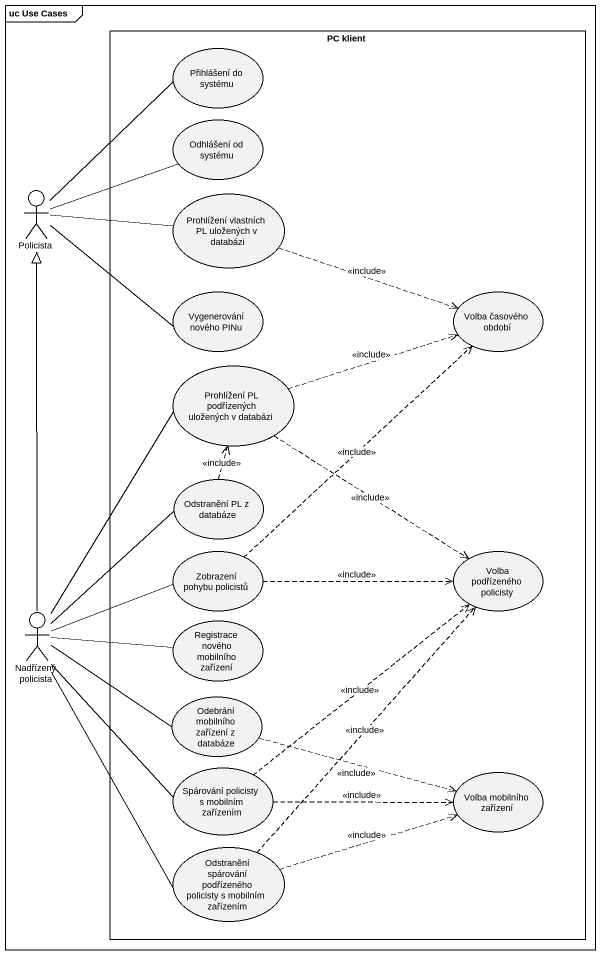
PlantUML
@startuml
mainframe uc Use Cases
rectangle "PC klient" as PC_klient {
  usecase "Přihlášení do systému" as Přihlášení_do_systému
  usecase "Odhlášení od systému" as Odhlášení_od_systému
  usecase "Prohlížení vlastních PL uložených v databázi" as Prohlížení_vlastních_PL
  usecase "Vygenerování nového PINu" as Vygenerování_nového_PINu
  usecase "Volba časového období" as Volba_časového_období
  usecase "Prohlížení PL podřízených uložených v databázi" as Prohlížení_PL_podřízených
  usecase "Odstranění PL z databáze" as Odstranění_PL_z_databáze
  usecase "Zobrazení pohybu policistů" as Zobrazení_pohybu_policistů
  usecase "Volba podřízeného policisty" as Volba_podřízeného_policisty
  usecase "Registrace nového mobilního zařízení" as Registrace_nového_mobilního
  usecase "Odebrání mobilního zařízení z databáze" as Odebrání_mobilního_zařízení
  usecase "Spárování policisty s mobilním zařízením" as Spárování_policisty_s
  usecase "Volba mobilního zařízení" as Volba_mobilního_zařízení
  usecase "Odstranění spárování podřízeného policisty s mobilním zařízením" as Odstranění_spárování
}
actor Policista
actor "Nadřízený policista" as Nadřízený_policista
Policista -up- Přihlášení_do_systému
Policista -right- Odhlášení_od_systému
Policista -right- Prohlížení_vlastních_PL
Policista -right- Vygenerování_nového_PINu
Prohlížení_vlastních_PL .right.> Volba_časového_období : <<include>>
Prohlížení_PL_podřízených .right.> Volba_časového_období : <<include>>
Prohlížení_PL_podřízených ..> Volba_podřízeného_policisty : <<include>>
Odstranění_PL_z_databáze .up.> Prohlížení_PL_podřízených : <<include>>
Zobrazení_pohybu_policistů .up.> Volba_časového_období : <<include>>
Zobrazení_pohybu_policistů .right.> Volba_podřízeného_policisty : <<include>>
Nadřízený_policista -up-|> Policista
Nadřízený_policista -up- Prohlížení_PL_podřízených
Nadřízený_policista -up- Odstranění_PL_z_databáze
Nadřízený_policista -right- Zobrazení_pohybu_policistů
Nadřízený_policista -right- Registrace_nového_mobilního
Nadřízený_policista -right- Odebrání_mobilního_zařízení
Nadřízený_policista -- Spárování_policisty_s
Nadřízený_policista -- Odstranění_spárování
Odebrání_mobilního_zařízení .right.> Volba_mobilního_zařízení : <<include>>
Spárování_policisty_s .up.> Volba_podřízeného_policisty : <<include>>
Spárování_policisty_s .right.> Volba_mobilního_zařízení : <<include>>
Odstranění_spárování .up.> Volba_podřízeného_policisty : <<include>>
Odstranění_spárování .right.> Volba_mobilního_zařízení : <<include>>
@enduml
